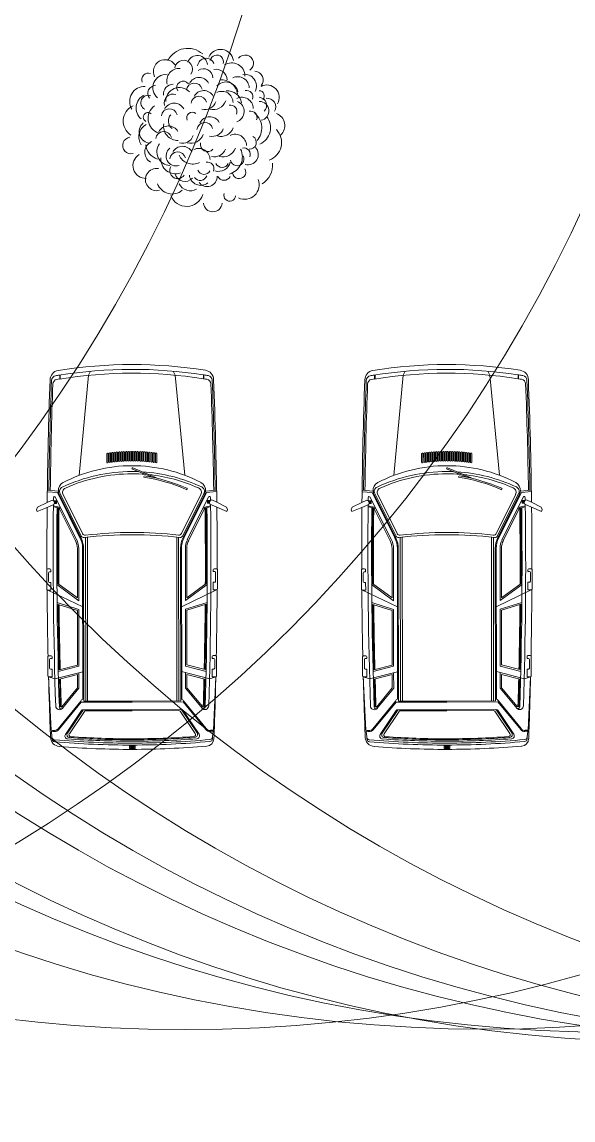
# Model space of a CAD drawing. Header units: millimetres. Extents: x 664 to 1534, y 1164 to 2765.
# Drawn here: x 747.48 to 753.21, y 1325.42 to 1336.83 of the extents above; entities that cross this region are included whole.
import ezdxf

# ---------------------------------------------------------------- set-up
doc = ezdxf.new("R2010")
doc.units = ezdxf.units.MM
doc.layers.get('0').update_dxf_attribs({"lineweight": 20})
doc.layers.add('Barra', color=9, linetype='Continuous', lineweight=9)
doc.layers.add('Jardim', color=92, linetype='Continuous', lineweight=20)

msp = doc.modelspace()

# ---------------------------------------------------------------- hatches: boundary and pattern name
at = {"layer": 'Barra'}
h = msp.add_hatch(dxfattribs=at)
h.set_pattern_fill('AR-CONC', color=256, scale=0.025, style=0)
h.set_pattern_definition([(50, (-603.278, 21.2618), (4.554617, -0.398477), [0.47625, -5.23875]), (355, (-603.278, 21.262), (-0.881071, 4.776416), [0.381, -4.191]), (100.451, (-602.8986, 21.2286), (3.673563, 4.377917), [0.40475, -4.45225]), (46.1842, (-603.278, 22.532), (6.776976, -1.051058), [0.714375, -7.858125]), (96.6356, (-602.7134, 22.444), (5.935106, 6.185639), [0.607125, -6.678375]), (351.184, (-603.278, 22.532), (5.935115, 6.185628), [0.5715, -6.2865]), (21, (-602.643, 22.2143), (3.790372, -2.556638), [0.47625, -5.23875]), (326, (-602.643, 22.2143), (1.545051, 4.604699), [0.381, -4.191]), (71.4514, (-602.3273, 22.0013), (5.335412, 2.048071), [0.40475, -4.45225]), (37.5, (-603.2781, 21.2618), (0.0772151, 2.113876), [0, -4.1402, 0, -4.2545, 0, -4.206875]), (7.5, (-603.2781, 21.2618), (1.6704916, 2.5045144), [0, -2.4257, 0, -4.04495, 0, -1.603375]), (327.5, (-604.6942, 21.2618), (3.3897649, -0.1432186), [0, -1.5875, 0, -4.953, 0, -6.57225]), (317.5, (-605.3292, 21.2618), (3.7032295, 0.6356623), [0, -2.06375, 0, -3.2893, 0, -4.66725])])
h.paths.add_polyline_path([(983.311, 1225.034, -0.414214), (978.311, 1220.034), (745.25, 1220.034), (745.25, 1215.034), (978.311, 1215.034, 0.414223), (988.311, 1225.034), (988.308, 1327.37), (983.311, 1327.37)])
at = {"layer": 'Jardim'}
h = msp.add_hatch(dxfattribs=at)
h.set_pattern_fill('GRASS', color=256, scale=0.04, angle=120, style=0)
h.set_pattern_definition([(210, (175.9079, -101.2197), (-0.26295997, -0.98137997), [0.1905, -1.24634]), (165, (175.9079, -101.2197), (-0.26296015, -0.98138064), [0.1905, -0.8255]), (255, (175.9079, -101.2197), (0.98138064, -0.26296015), [0.1905, -0.8255])])
edge = h.paths.add_edge_path()
edge.add_line((720.481, 1355.464), (727.481, 1355.464))
edge.add_line((727.481, 1355.464), (727.481, 1359.264))
edge.add_line((727.481, 1359.264), (763.261, 1359.264))
edge.add_spline(control_points=[(763.261, 1359.264), (762.538, 1359.886), (760.728, 1361.739), (760.9, 1364.509), (761.012, 1366.294)], knot_values=[0, 0, 0, 0, 2.755825, 7.755327, 7.755327, 7.755327, 7.755327], degree=3, periodic=0)
edge.add_line((761.012, 1366.294), (761.012, 1377.294))
edge.add_line((761.012, 1377.294), (731.481, 1377.294))
edge.add_line((731.481, 1377.294), (731.481, 1381.044))
edge.add_line((731.481, 1381.044), (724.981, 1381.044))
edge.add_line((724.981, 1381.044), (710.981, 1381.044))
edge.add_arc((710.981, 1380.044), 1, 90, 180)
edge.add_line((709.981, 1380.044), (709.981, 1342.464))
edge.add_arc((708.981, 1342.464), 1, 270, 360, ccw=False)
edge.add_line((708.981, 1341.464), (704.981, 1341.464))
edge.add_arc((704.981, 1340.464), 1, 90, 180)
edge.add_line((703.981, 1340.464), (703.981, 1331.71))
edge.add_arc((704.981, 1331.71), 1, 180, 270)
edge.add_line((704.981, 1330.71), (709.981, 1330.71))
edge.add_line((709.981, 1330.71), (716.481, 1342.464))
edge.add_line((716.481, 1342.464), (720.481, 1342.464))
edge.add_line((720.481, 1342.464), (720.481, 1355.464))

# ---------------------------------------------------------------- linework, layer by layer
for p, q in [((748.174, 1333.164), (748.194, 1333.206)), ((749.074, 1333.165), (749.054, 1333.207)), ((751.446, 1333.164), (751.466, 1333.206)), ((752.346, 1333.165), (752.326, 1333.207)), ((747.875, 1333.125), (747.875, 1333.164)), ((747.88, 1333.126), (747.88, 1333.165)), ((748.174, 1333.164), (748.075, 1332.122)), ((749.074, 1333.165), (749.175, 1332.124)), ((749.367, 1333.128), (749.367, 1333.167)), ((749.372, 1333.127), (749.372, 1333.165)), ((751.147, 1333.125), (751.147, 1333.164)), ((751.152, 1333.126), (751.152, 1333.165)), ((751.446, 1333.164), (751.347, 1332.122)), ((752.346, 1333.165), (752.447, 1332.124)), ((752.639, 1333.128), (752.639, 1333.167)), ((752.644, 1333.127), (752.644, 1333.165)), ((748.364, 1332.351), (748.364, 1332.256)), ((748.378, 1332.353), (748.378, 1332.257)), ((748.388, 1332.355), (748.389, 1332.259)), ((748.402, 1332.356), (748.403, 1332.261)), ((748.413, 1332.358), (748.413, 1332.262)), ((748.427, 1332.359), (748.427, 1332.264)), ((748.437, 1332.361), (748.437, 1332.265)), ((748.451, 1332.362), (748.451, 1332.266)), ((748.461, 1332.363), (748.461, 1332.267)), ((748.475, 1332.364), (748.475, 1332.269)), ((748.485, 1332.365), (748.485, 1332.269)), ((748.499, 1332.366), (748.499, 1332.271)), ((748.509, 1332.366), (748.509, 1332.271)), ((748.523, 1332.368), (748.523, 1332.272)), ((748.533, 1332.368), (748.533, 1332.272)), ((748.547, 1332.369), (748.547, 1332.273)), ((748.557, 1332.369), (748.558, 1332.273)), ((748.571, 1332.37), (748.572, 1332.275)), ((748.582, 1332.369), (748.582, 1332.273)), ((748.596, 1332.37), (748.596, 1332.274)), ((748.605, 1332.369), (748.606, 1332.273)), ((748.619, 1332.37), (748.62, 1332.275)), ((748.63, 1332.37), (748.63, 1332.275)), ((748.644, 1332.369), (748.644, 1332.273)), ((748.653, 1332.37), (748.653, 1332.274)), ((748.667, 1332.369), (748.667, 1332.273)), ((748.678, 1332.37), (748.678, 1332.275)), ((748.692, 1332.369), (748.692, 1332.273)), ((748.702, 1332.369), (748.702, 1332.273)), ((748.716, 1332.368), (748.716, 1332.272)), ((748.726, 1332.368), (748.726, 1332.272)), ((748.74, 1332.367), (748.74, 1332.271)), ((748.75, 1332.367), (748.75, 1332.271)), ((748.764, 1332.365), (748.764, 1332.27)), ((748.774, 1332.365), (748.774, 1332.269)), ((748.788, 1332.363), (748.788, 1332.268)), ((748.798, 1332.362), (748.798, 1332.267)), ((748.812, 1332.361), (748.812, 1332.265)), ((748.823, 1332.36), (748.823, 1332.264)), ((748.837, 1332.359), (748.837, 1332.263)), ((748.847, 1332.357), (748.847, 1332.261)), ((748.861, 1332.356), (748.861, 1332.26)), ((748.871, 1332.353), (748.871, 1332.258)), ((748.885, 1332.352), (748.885, 1332.256)), ((751.636, 1332.351), (751.636, 1332.256)), ((751.65, 1332.353), (751.65, 1332.257)), ((751.66, 1332.355), (751.661, 1332.259)), ((751.674, 1332.356), (751.675, 1332.261)), ((751.685, 1332.358), (751.685, 1332.262)), ((751.699, 1332.359), (751.699, 1332.264)), ((751.709, 1332.361), (751.709, 1332.265)), ((751.723, 1332.362), (751.723, 1332.266)), ((751.733, 1332.363), (751.733, 1332.267)), ((751.747, 1332.364), (751.747, 1332.269)), ((751.757, 1332.365), (751.757, 1332.269)), ((751.771, 1332.366), (751.771, 1332.271)), ((751.781, 1332.366), (751.781, 1332.271)), ((751.795, 1332.368), (751.795, 1332.272)), ((751.805, 1332.368), (751.805, 1332.272)), ((751.819, 1332.369), (751.819, 1332.273)), ((751.83, 1332.369), (751.83, 1332.273)), ((751.844, 1332.37), (751.844, 1332.275)), ((751.854, 1332.369), (751.854, 1332.273)), ((751.868, 1332.37), (751.868, 1332.274)), ((751.877, 1332.369), (751.878, 1332.273)), ((751.891, 1332.37), (751.892, 1332.275)), ((751.902, 1332.37), (751.902, 1332.275)), ((751.916, 1332.369), (751.916, 1332.273)), ((751.925, 1332.37), (751.925, 1332.274)), ((751.939, 1332.369), (751.939, 1332.273)), ((751.95, 1332.37), (751.95, 1332.275)), ((751.964, 1332.369), (751.964, 1332.273)), ((751.974, 1332.369), (751.974, 1332.273)), ((751.988, 1332.368), (751.988, 1332.272)), ((751.998, 1332.368), (751.998, 1332.272)), ((752.012, 1332.367), (752.012, 1332.271)), ((752.022, 1332.367), (752.022, 1332.271)), ((752.036, 1332.365), (752.036, 1332.27)), ((752.046, 1332.365), (752.046, 1332.269)), ((752.06, 1332.363), (752.06, 1332.268)), ((752.07, 1332.362), (752.071, 1332.267)), ((752.084, 1332.361), (752.085, 1332.265)), ((752.095, 1332.36), (752.095, 1332.264)), ((752.109, 1332.359), (752.109, 1332.263)), ((752.119, 1332.357), (752.119, 1332.261)), ((752.133, 1332.356), (752.133, 1332.26)), ((752.143, 1332.353), (752.143, 1332.258)), ((752.157, 1332.352), (752.157, 1332.256)), ((748.628, 1332.199), (748.624, 1332.19)), ((748.624, 1332.19), (748.855, 1332.099)), ((748.903, 1332.088), (748.634, 1332.201)), ((751.9, 1332.199), (751.896, 1332.19)), ((751.896, 1332.19), (752.127, 1332.099)), ((752.175, 1332.088), (751.906, 1332.201)), ((748.749, 1332.113), (748.748, 1332.104)), ((752.021, 1332.113), (752.02, 1332.104)), ((747.86, 1331.959), (747.745, 1331.969)), ((747.849, 1331.945), (747.745, 1331.954)), ((748.088, 1331.468), (747.849, 1331.945)), ((748.095, 1331.475), (747.869, 1331.927)), ((748.098, 1331.493), (747.877, 1331.934)), ((748.111, 1331.518), (747.908, 1331.923)), ((749.14, 1331.519), (749.342, 1331.925)), ((749.154, 1331.494), (749.373, 1331.936)), ((749.156, 1331.476), (749.381, 1331.929)), ((749.164, 1331.47), (749.401, 1331.947)), ((749.199, 1331.982), (749.196, 1331.974)), ((749.39, 1331.961), (749.505, 1331.971)), ((749.401, 1331.947), (749.505, 1331.956)), ((751.132, 1331.959), (751.017, 1331.969)), ((751.121, 1331.945), (751.017, 1331.954)), ((751.36, 1331.468), (751.121, 1331.945)), ((751.367, 1331.475), (751.141, 1331.927)), ((751.37, 1331.493), (751.149, 1331.934)), ((751.383, 1331.518), (751.18, 1331.923)), ((752.412, 1331.519), (752.614, 1331.925)), ((752.426, 1331.494), (752.645, 1331.936)), ((752.428, 1331.476), (752.653, 1331.929)), ((752.436, 1331.47), (752.673, 1331.947)), ((752.471, 1331.982), (752.468, 1331.974)), ((752.662, 1331.961), (752.777, 1331.971)), ((752.673, 1331.947), (752.777, 1331.956)), ((747.642, 1331.792), (747.744, 1331.842)), ((747.743, 1331.791), (747.814, 1331.822)), ((747.744, 1331.842), (747.795, 1331.867)), ((747.795, 1331.867), (747.809, 1331.86)), ((747.808, 1331.806), (747.882, 1331.789)), ((747.819, 1331.838), (747.809, 1331.86)), ((747.815, 1331.86), (747.809, 1331.86)), ((747.819, 1331.838), (747.814, 1331.822)), ((747.817, 1331.831), (747.818, 1331.831)), ((747.82, 1331.833), (747.82, 1331.857)), ((747.825, 1331.834), (747.825, 1331.857)), ((748.052, 1331.45), (747.828, 1331.897)), ((747.83, 1331.834), (747.83, 1331.857)), ((747.835, 1331.834), (747.835, 1331.857)), ((747.84, 1331.834), (747.84, 1331.857)), ((749.199, 1331.452), (749.422, 1331.899)), ((749.442, 1331.808), (749.368, 1331.791)), ((749.41, 1331.836), (749.41, 1331.859)), ((749.415, 1331.836), (749.415, 1331.859)), ((749.42, 1331.836), (749.42, 1331.859)), ((749.425, 1331.836), (749.425, 1331.859)), ((749.43, 1331.835), (749.43, 1331.859)), ((749.432, 1331.84), (749.441, 1331.862)), ((749.432, 1331.84), (749.436, 1331.824)), ((749.434, 1331.833), (749.432, 1331.833)), ((749.435, 1331.862), (749.441, 1331.862)), ((749.507, 1331.793), (749.436, 1331.824)), ((749.456, 1331.869), (749.441, 1331.862)), ((749.507, 1331.844), (749.456, 1331.869)), ((749.608, 1331.794), (749.507, 1331.844)), ((750.914, 1331.792), (751.016, 1331.842)), ((751.015, 1331.791), (751.086, 1331.822)), ((751.016, 1331.842), (751.067, 1331.867)), ((751.067, 1331.867), (751.081, 1331.86)), ((751.08, 1331.806), (751.154, 1331.789)), ((751.091, 1331.838), (751.081, 1331.86)), ((751.087, 1331.86), (751.081, 1331.86)), ((751.091, 1331.838), (751.086, 1331.822)), ((751.089, 1331.831), (751.09, 1331.831)), ((751.092, 1331.833), (751.092, 1331.857)), ((751.097, 1331.834), (751.097, 1331.857)), ((751.324, 1331.45), (751.1, 1331.897)), ((751.102, 1331.834), (751.102, 1331.857)), ((751.107, 1331.834), (751.107, 1331.857)), ((751.112, 1331.834), (751.112, 1331.857)), ((752.471, 1331.452), (752.694, 1331.899)), ((752.714, 1331.808), (752.64, 1331.791)), ((752.682, 1331.836), (752.682, 1331.859)), ((752.687, 1331.836), (752.687, 1331.859)), ((752.692, 1331.836), (752.692, 1331.859)), ((752.697, 1331.836), (752.697, 1331.859)), ((752.702, 1331.835), (752.702, 1331.859)), ((752.704, 1331.84), (752.713, 1331.862)), ((752.704, 1331.84), (752.708, 1331.824)), ((752.706, 1331.833), (752.704, 1331.833)), ((752.707, 1331.862), (752.713, 1331.862)), ((752.779, 1331.793), (752.708, 1331.824)), ((752.728, 1331.869), (752.713, 1331.862)), ((752.779, 1331.844), (752.728, 1331.869)), ((752.88, 1331.794), (752.779, 1331.844)), ((747.632, 1331.765), (747.642, 1331.792)), ((747.64, 1331.747), (747.632, 1331.765)), ((747.64, 1331.747), (747.743, 1331.791)), ((747.808, 1331.796), (747.888, 1331.778)), ((748.038, 1331.444), (747.869, 1331.782)), ((749.213, 1331.445), (749.382, 1331.784)), ((749.442, 1331.798), (749.363, 1331.78)), ((749.611, 1331.749), (749.507, 1331.793)), ((749.619, 1331.768), (749.608, 1331.794)), ((749.611, 1331.749), (749.619, 1331.768)), ((750.904, 1331.765), (750.914, 1331.792)), ((750.912, 1331.747), (750.904, 1331.765)), ((750.912, 1331.747), (751.015, 1331.791)), ((751.08, 1331.796), (751.16, 1331.778)), ((751.31, 1331.444), (751.141, 1331.782)), ((752.485, 1331.445), (752.654, 1331.784)), ((752.714, 1331.798), (752.635, 1331.78)), ((752.883, 1331.749), (752.779, 1331.793)), ((752.891, 1331.768), (752.88, 1331.794)), ((752.883, 1331.749), (752.891, 1331.768)), ((748.142, 1331.478), (748.144, 1329.778)), ((748.162, 1331.478), (748.164, 1329.778)), ((749.09, 1331.479), (749.092, 1329.779)), ((749.11, 1331.479), (749.112, 1329.779)), ((751.414, 1331.478), (751.416, 1329.778)), ((751.434, 1331.478), (751.436, 1329.778)), ((752.362, 1331.479), (752.364, 1329.779)), ((752.382, 1331.479), (752.384, 1329.779)), ((748.057, 1331.363), (748.057, 1330.851)), ((748.072, 1331.363), (748.072, 1330.821)), ((748.112, 1331.364), (748.114, 1329.798)), ((748.122, 1331.364), (748.124, 1329.778)), ((749.13, 1331.365), (749.132, 1329.779)), ((749.14, 1331.365), (749.142, 1329.799)), ((749.18, 1331.365), (749.18, 1330.823)), ((749.195, 1331.365), (749.195, 1330.852)), ((751.329, 1331.363), (751.329, 1330.851)), ((751.344, 1331.363), (751.344, 1330.821)), ((751.384, 1331.364), (751.386, 1329.798)), ((751.394, 1331.364), (751.396, 1329.778)), ((752.402, 1331.365), (752.404, 1329.779)), ((752.412, 1331.365), (752.414, 1329.799)), ((752.452, 1331.365), (752.452, 1330.823)), ((752.467, 1331.365), (752.467, 1330.852)), ((747.739, 1330.941), (747.739, 1331.141)), ((747.749, 1331.151), (747.772, 1331.151)), ((747.767, 1331.121), (747.782, 1331.121)), ((747.782, 1331.121), (747.782, 1331.141)), ((749.47, 1331.123), (749.47, 1331.143)), ((749.485, 1331.123), (749.47, 1331.123)), ((749.503, 1331.153), (749.48, 1331.153)), ((749.513, 1330.943), (749.513, 1331.143)), ((751.011, 1330.941), (751.011, 1331.141)), ((751.021, 1331.151), (751.044, 1331.151)), ((751.039, 1331.121), (751.054, 1331.121)), ((751.054, 1331.121), (751.054, 1331.141)), ((752.742, 1331.123), (752.742, 1331.143)), ((752.757, 1331.123), (752.742, 1331.123)), ((752.775, 1331.153), (752.752, 1331.153)), ((752.785, 1330.943), (752.785, 1331.143)), ((747.757, 1331.021), (747.757, 1331.111)), ((747.767, 1331.011), (747.782, 1331.011)), ((747.783, 1330.931), (747.782, 1331.011)), ((749.47, 1330.933), (749.47, 1331.013)), ((749.485, 1331.013), (749.47, 1331.013)), ((749.495, 1331.023), (749.495, 1331.113)), ((751.029, 1331.021), (751.029, 1331.111)), ((751.039, 1331.011), (751.054, 1331.011)), ((751.055, 1330.931), (751.054, 1331.011)), ((752.742, 1330.933), (752.742, 1331.013)), ((752.757, 1331.013), (752.742, 1331.013)), ((752.767, 1331.023), (752.767, 1331.113)), ((747.749, 1330.931), (747.783, 1330.931)), ((747.749, 1330.931), (748.113, 1330.756)), ((748.072, 1330.821), (747.844, 1330.988)), ((748.057, 1330.851), (747.854, 1330.999)), ((749.503, 1330.933), (749.14, 1330.757)), ((749.18, 1330.823), (749.408, 1330.989)), ((749.195, 1330.852), (749.398, 1331.001)), ((749.503, 1330.933), (749.47, 1330.933)), ((751.021, 1330.931), (751.055, 1330.931)), ((751.021, 1330.931), (751.385, 1330.756)), ((751.344, 1330.821), (751.116, 1330.988)), ((751.329, 1330.851), (751.126, 1330.999)), ((752.775, 1330.933), (752.412, 1330.757)), ((752.452, 1330.823), (752.68, 1330.989)), ((752.467, 1330.852), (752.67, 1331.001)), ((752.775, 1330.933), (752.742, 1330.933)), ((748.073, 1330.731), (747.846, 1330.801)), ((748.058, 1330.72), (747.856, 1330.782)), ((749.18, 1330.732), (749.407, 1330.803)), ((749.195, 1330.721), (749.397, 1330.784)), ((751.345, 1330.731), (751.118, 1330.801)), ((751.33, 1330.72), (751.128, 1330.782)), ((752.452, 1330.732), (752.679, 1330.803)), ((752.467, 1330.721), (752.669, 1330.784)), ((748.058, 1330.72), (748.058, 1330.152)), ((748.073, 1330.731), (748.073, 1330.14)), ((749.18, 1330.732), (749.181, 1330.142)), ((749.195, 1330.721), (749.196, 1330.153)), ((751.33, 1330.72), (751.33, 1330.152)), ((751.345, 1330.731), (751.345, 1330.14)), ((752.452, 1330.732), (752.453, 1330.142)), ((752.467, 1330.721), (752.468, 1330.153)), ((747.751, 1330.039), (747.751, 1330.239)), ((747.761, 1330.249), (747.784, 1330.249)), ((747.769, 1330.119), (747.769, 1330.209)), ((747.779, 1330.219), (747.794, 1330.219)), ((747.794, 1330.219), (747.794, 1330.239)), ((749.46, 1330.22), (749.46, 1330.24)), ((749.475, 1330.221), (749.46, 1330.22)), ((749.493, 1330.251), (749.47, 1330.25)), ((749.485, 1330.121), (749.485, 1330.211)), ((749.504, 1330.041), (749.503, 1330.241)), ((751.023, 1330.039), (751.023, 1330.239)), ((751.033, 1330.249), (751.056, 1330.249)), ((751.041, 1330.119), (751.041, 1330.209)), ((751.051, 1330.219), (751.066, 1330.219)), ((751.066, 1330.219), (751.066, 1330.239)), ((752.732, 1330.22), (752.732, 1330.24)), ((752.747, 1330.221), (752.732, 1330.22)), ((752.765, 1330.251), (752.742, 1330.25)), ((752.757, 1330.121), (752.757, 1330.211)), ((752.776, 1330.041), (752.776, 1330.241)), ((747.779, 1330.109), (747.794, 1330.109)), ((747.794, 1330.029), (747.794, 1330.109)), ((747.859, 1330.085), (748.073, 1330.14)), ((747.868, 1330.103), (748.058, 1330.152)), ((749.396, 1330.087), (749.181, 1330.142)), ((749.386, 1330.105), (749.196, 1330.153)), ((749.475, 1330.111), (749.46, 1330.11)), ((749.46, 1330.03), (749.46, 1330.11)), ((751.051, 1330.109), (751.066, 1330.109)), ((751.066, 1330.029), (751.066, 1330.109)), ((751.131, 1330.085), (751.345, 1330.14)), ((751.14, 1330.103), (751.33, 1330.152)), ((752.668, 1330.087), (752.453, 1330.142)), ((752.658, 1330.105), (752.468, 1330.153)), ((752.747, 1330.111), (752.732, 1330.11)), ((752.732, 1330.03), (752.732, 1330.11)), ((747.822, 1330.008), (747.758, 1330.029)), ((747.784, 1329.475), (747.758, 1330.029)), ((747.761, 1330.029), (747.794, 1330.029)), ((747.822, 1330.008), (748.113, 1330.083)), ((747.871, 1330.005), (748.058, 1330.053)), ((748.058, 1330.053), (748.058, 1329.916)), ((748.073, 1330.072), (748.073, 1329.911)), ((749.433, 1330.01), (749.141, 1330.084)), ((749.181, 1330.074), (749.181, 1329.912)), ((749.384, 1330.007), (749.196, 1330.054)), ((749.196, 1330.054), (749.196, 1329.917)), ((749.433, 1330.01), (749.497, 1330.031)), ((749.494, 1330.031), (749.46, 1330.03)), ((749.472, 1329.476), (749.497, 1330.031)), ((751.094, 1330.008), (751.03, 1330.029)), ((751.056, 1329.475), (751.03, 1330.029)), ((751.033, 1330.029), (751.066, 1330.029)), ((751.094, 1330.008), (751.385, 1330.083)), ((751.143, 1330.005), (751.33, 1330.053)), ((751.33, 1330.053), (751.331, 1329.916)), ((751.345, 1330.072), (751.346, 1329.911)), ((752.705, 1330.01), (752.413, 1330.084)), ((752.453, 1330.074), (752.453, 1329.912)), ((752.656, 1330.007), (752.468, 1330.054)), ((752.468, 1330.054), (752.468, 1329.917)), ((752.705, 1330.01), (752.769, 1330.031)), ((752.766, 1330.031), (752.732, 1330.03)), ((752.744, 1329.476), (752.769, 1330.031)), ((748.058, 1329.916), (747.897, 1329.719)), ((748.073, 1329.911), (747.903, 1329.703)), ((749.181, 1329.912), (749.353, 1329.704)), ((749.196, 1329.917), (749.358, 1329.721)), ((751.331, 1329.916), (751.169, 1329.719)), ((751.346, 1329.911), (751.175, 1329.703)), ((752.453, 1329.912), (752.625, 1329.704)), ((752.468, 1329.917), (752.63, 1329.721)), ((748.094, 1329.778), (747.857, 1329.49)), ((748.098, 1329.768), (747.862, 1329.479)), ((748.098, 1329.768), (748.628, 1329.768)), ((748.124, 1329.778), (748.628, 1329.778)), ((749.132, 1329.779), (748.628, 1329.778)), ((749.157, 1329.769), (748.628, 1329.768)), ((749.157, 1329.769), (749.394, 1329.481)), ((749.162, 1329.779), (749.398, 1329.492)), ((751.366, 1329.778), (751.129, 1329.49)), ((751.37, 1329.768), (751.134, 1329.479)), ((751.37, 1329.768), (751.9, 1329.768)), ((751.396, 1329.778), (751.9, 1329.778)), ((752.404, 1329.779), (751.9, 1329.778)), ((752.429, 1329.769), (751.9, 1329.768)), ((752.429, 1329.769), (752.666, 1329.481)), ((752.434, 1329.779), (752.67, 1329.492)), ((748.101, 1329.681), (747.933, 1329.432)), ((748.113, 1329.681), (747.954, 1329.445)), ((748.13, 1329.671), (747.974, 1329.439)), ((748.113, 1329.688), (748.628, 1329.688)), ((748.143, 1329.678), (748.628, 1329.678)), ((749.142, 1329.689), (748.628, 1329.688)), ((749.113, 1329.679), (748.628, 1329.678)), ((749.125, 1329.672), (749.282, 1329.44)), ((749.143, 1329.682), (749.302, 1329.447)), ((749.155, 1329.682), (749.323, 1329.433)), ((751.373, 1329.681), (751.205, 1329.432)), ((751.385, 1329.681), (751.226, 1329.445)), ((751.402, 1329.671), (751.246, 1329.439)), ((751.385, 1329.688), (751.9, 1329.688)), ((751.415, 1329.678), (751.9, 1329.678)), ((752.414, 1329.689), (751.9, 1329.688)), ((752.385, 1329.679), (751.9, 1329.678)), ((752.397, 1329.672), (752.554, 1329.44)), ((752.415, 1329.682), (752.574, 1329.447)), ((752.427, 1329.682), (752.595, 1329.433)), ((747.793, 1329.405), (747.788, 1329.464)), ((747.793, 1329.405), (747.794, 1329.384)), ((749.463, 1329.406), (749.462, 1329.386)), ((749.463, 1329.406), (749.468, 1329.466)), ((751.065, 1329.405), (751.06, 1329.464)), ((751.065, 1329.405), (751.066, 1329.384)), ((752.735, 1329.406), (752.734, 1329.386)), ((752.735, 1329.406), (752.74, 1329.466)), ((748.658, 1329.313), (748.598, 1329.313)), ((748.598, 1329.313), (748.598, 1329.291)), ((748.648, 1329.303), (748.608, 1329.303)), ((748.608, 1329.303), (748.608, 1329.296)), ((748.608, 1329.296), (748.648, 1329.296)), ((748.648, 1329.303), (748.648, 1329.296)), ((748.658, 1329.313), (748.658, 1329.291)), ((751.93, 1329.313), (751.87, 1329.313)), ((751.87, 1329.313), (751.87, 1329.291)), ((751.92, 1329.303), (751.88, 1329.303)), ((751.88, 1329.303), (751.88, 1329.296)), ((751.88, 1329.296), (751.92, 1329.296)), ((751.92, 1329.303), (751.92, 1329.296)), ((751.93, 1329.313), (751.93, 1329.291)), ((748.603, 1329.286), (748.653, 1329.286)), ((751.875, 1329.286), (751.925, 1329.286))]:
    msp.add_line(p, q)
for centre, radius, start, end in [((747.874, 1333.115), 0.1, 99.1427, 180.066), ((747.874, 1333.115), 0.1, 99.1427, 180.066), ((748.629, 1328.421), 4.854, 80.9893, 99.1427), ((748.629, 1328.421), 4.804, 81.1815, 99.1427), ((748.629, 1328.421), 4.764, 81.0857, 99.1427), ((749.374, 1333.117), 0.1, 0.066, 80.9893), ((751.146, 1333.115), 0.1, 99.1427, 180.066), ((751.146, 1333.115), 0.1, 99.1427, 180.066), ((751.901, 1328.421), 4.854, 80.9893, 99.1427), ((751.901, 1328.421), 4.804, 81.1815, 99.1427), ((751.901, 1328.421), 4.764, 81.0857, 99.1427), ((752.646, 1333.117), 0.1, 0.066, 80.9893), ((796.889, 1331.317), 49.148, 177.9036, 179.3881), ((796.889, 1331.317), 49.133, 177.9074, 179.2407), ((796.889, 1331.317), 49.118, 177.9515, 179.2421), ((747.839, 1333.109), 0.05, 99.5722, 177.9074), ((747.852, 1333.071), 0.05, 99.4863, 177.9515), ((748.629, 1328.421), 4.804, 99.0592, 99.5722), ((748.629, 1328.421), 4.764, 99.1072, 99.4863), ((747.873, 1333.164), 0.002, 0.066, 99.0592), ((747.882, 1333.165), 0.002, 98.9505, 180.066), ((749.365, 1333.167), 0.002, 0.066, 81.1815), ((749.374, 1333.165), 0.002, 81.0728, 180.066), ((748.629, 1328.421), 4.764, 80.6458, 81.0248), ((748.629, 1328.421), 4.804, 80.5598, 81.0728), ((749.395, 1333.073), 0.05, 2.1805, 80.6458), ((749.409, 1333.111), 0.05, 2.2246, 80.5598), ((700.363, 1331.206), 49.118, 0.89, 2.1805), ((700.363, 1331.206), 49.133, 0.8913, 2.2246), ((700.363, 1331.206), 49.148, 0.7439, 2.2284), ((800.161, 1331.317), 49.148, 177.9036, 179.3881), ((800.161, 1331.317), 49.133, 177.9074, 179.2407), ((800.161, 1331.317), 49.118, 177.9515, 179.2421), ((751.111, 1333.109), 0.05, 99.5722, 177.9074), ((751.124, 1333.071), 0.05, 99.4863, 177.9515), ((751.901, 1328.421), 4.804, 99.0592, 99.5722), ((751.901, 1328.421), 4.764, 99.1072, 99.4863), ((751.145, 1333.164), 0.002, 0.066, 99.0592), ((751.154, 1333.165), 0.002, 98.9505, 180.066), ((752.637, 1333.167), 0.002, 0.066, 81.1815), ((752.646, 1333.165), 0.002, 81.0728, 180.066), ((751.901, 1328.421), 4.764, 80.6458, 81.0248), ((751.901, 1328.421), 4.804, 80.5598, 81.0728), ((752.667, 1333.073), 0.05, 2.1805, 80.6458), ((752.681, 1333.111), 0.05, 2.2246, 80.5598), ((703.635, 1331.206), 49.118, 0.89, 2.1805), ((703.635, 1331.206), 49.133, 0.8913, 2.2246), ((703.635, 1331.206), 49.148, 0.7439, 2.2284), ((748.541, 1332.36), 0.0108, 54.7875, 136.1995), ((748.565, 1332.361), 0.0108, 54.7875, 136.1995), ((748.59, 1332.361), 0.0108, 54.7875, 136.1995), ((748.613, 1332.362), 0.0108, 54.7875, 136.1995), ((748.636, 1332.362), 0.0108, 43.9325, 125.3445), ((748.659, 1332.361), 0.0108, 43.9325, 125.3445), ((748.684, 1332.362), 0.0108, 43.9325, 125.3445), ((748.708, 1332.36), 0.0108, 43.9325, 125.3445), ((751.813, 1332.36), 0.0108, 54.7875, 136.1995), ((751.837, 1332.361), 0.0108, 54.7875, 136.1995), ((751.862, 1332.361), 0.0108, 54.7875, 136.1995), ((751.885, 1332.362), 0.0108, 54.7875, 136.1995), ((751.908, 1332.362), 0.0108, 43.9325, 125.3445), ((751.931, 1332.361), 0.0108, 43.9325, 125.3445), ((751.956, 1332.362), 0.0108, 43.9325, 125.3445), ((751.98, 1332.36), 0.0108, 43.9325, 125.3445), ((748.372, 1332.344), 0.0108, 54.7875, 136.1995), ((748.371, 1332.264), 0.0107, 234.5014, 316.9316), ((748.396, 1332.348), 0.0108, 54.7875, 136.1995), ((748.395, 1332.268), 0.0107, 234.5014, 316.9316), ((748.42, 1332.351), 0.0108, 54.7875, 136.1995), ((748.419, 1332.271), 0.0107, 234.5014, 316.9316), ((748.445, 1332.353), 0.0108, 54.7875, 136.1995), ((748.443, 1332.273), 0.0107, 234.5014, 316.9316), ((748.469, 1332.356), 0.0108, 54.7875, 136.1995), ((748.467, 1332.276), 0.0107, 234.5014, 316.9316), ((748.493, 1332.358), 0.0108, 54.7875, 136.1995), ((748.492, 1332.278), 0.0107, 234.5014, 316.9316), ((748.517, 1332.359), 0.0108, 54.7875, 136.1995), ((748.516, 1332.279), 0.0107, 234.5014, 316.9316), ((748.54, 1332.281), 0.0107, 234.5014, 316.9316), ((748.564, 1332.282), 0.0107, 234.5014, 316.9316), ((748.588, 1332.282), 0.0107, 234.5014, 316.9316), ((748.612, 1332.282), 0.0107, 234.5014, 316.9316), ((748.638, 1332.282), 0.0107, 223.2004, 305.6306), ((748.661, 1332.282), 0.0107, 223.2004, 305.6306), ((748.686, 1332.282), 0.0107, 223.2004, 305.6306), ((748.71, 1332.281), 0.0107, 223.2004, 305.6306), ((748.732, 1332.359), 0.0108, 43.9325, 125.3445), ((748.734, 1332.28), 0.0107, 223.2004, 305.6306), ((748.756, 1332.358), 0.0108, 43.9325, 125.3445), ((748.758, 1332.278), 0.0107, 223.2004, 305.6306), ((748.78, 1332.356), 0.0108, 43.9325, 125.3445), ((748.782, 1332.276), 0.0107, 223.2004, 305.6306), ((748.805, 1332.354), 0.0108, 43.9325, 125.3445), ((748.806, 1332.274), 0.0107, 223.2004, 305.6306), ((748.829, 1332.351), 0.0108, 43.9325, 125.3445), ((748.83, 1332.271), 0.0107, 223.2004, 305.6306), ((748.853, 1332.348), 0.0108, 43.9325, 125.3445), ((748.855, 1332.268), 0.0107, 223.2004, 305.6306), ((748.877, 1332.345), 0.0108, 43.9325, 125.3445), ((748.879, 1332.265), 0.0107, 223.2004, 305.6306), ((751.644, 1332.344), 0.0108, 54.7875, 136.1995), ((751.643, 1332.264), 0.0107, 234.5014, 316.9316), ((751.668, 1332.348), 0.0108, 54.7875, 136.1995), ((751.667, 1332.268), 0.0107, 234.5014, 316.9316), ((751.692, 1332.351), 0.0108, 54.7875, 136.1995), ((751.691, 1332.271), 0.0107, 234.5014, 316.9316), ((751.717, 1332.353), 0.0108, 54.7875, 136.1995), ((751.715, 1332.273), 0.0107, 234.5014, 316.9316), ((751.741, 1332.356), 0.0108, 54.7875, 136.1995), ((751.739, 1332.276), 0.0107, 234.5014, 316.9316), ((751.765, 1332.358), 0.0108, 54.7875, 136.1995), ((751.764, 1332.278), 0.0107, 234.5014, 316.9316), ((751.789, 1332.359), 0.0108, 54.7875, 136.1995), ((751.788, 1332.279), 0.0107, 234.5014, 316.9316), ((751.812, 1332.281), 0.0107, 234.5014, 316.9316), ((751.836, 1332.282), 0.0107, 234.5014, 316.9316), ((751.86, 1332.282), 0.0107, 234.5014, 316.9316), ((751.884, 1332.282), 0.0107, 234.5014, 316.9316), ((751.91, 1332.282), 0.0107, 223.2004, 305.6306), ((751.933, 1332.282), 0.0107, 223.2004, 305.6306), ((751.958, 1332.282), 0.0107, 223.2004, 305.6306), ((751.982, 1332.281), 0.0107, 223.2004, 305.6306), ((752.004, 1332.359), 0.0108, 43.9325, 125.3445), ((752.006, 1332.28), 0.0107, 223.2004, 305.6306), ((752.028, 1332.358), 0.0108, 43.9325, 125.3445), ((752.03, 1332.278), 0.0107, 223.2004, 305.6306), ((752.052, 1332.356), 0.0108, 43.9325, 125.3445), ((752.054, 1332.276), 0.0107, 223.2004, 305.6306), ((752.077, 1332.354), 0.0108, 43.9325, 125.3445), ((752.078, 1332.274), 0.0107, 223.2004, 305.6306), ((752.101, 1332.351), 0.0108, 43.9325, 125.3445), ((752.103, 1332.271), 0.0107, 223.2004, 305.6306), ((752.125, 1332.348), 0.0108, 43.9325, 125.3445), ((752.127, 1332.268), 0.0107, 223.2004, 305.6306), ((752.149, 1332.345), 0.0108, 43.9325, 125.3445), ((752.151, 1332.265), 0.0107, 223.2004, 305.6306), ((748.627, 1330.451), 1.712, 90.066, 115.1043), ((748.627, 1330.667), 1.557, 90.066, 117.4964), ((748.627, 1330.667), 1.557, 62.6356, 90.066), ((748.627, 1330.451), 1.712, 87.6818, 90.066), ((748.632, 1332.197), 0.005, 67.1443, 157.1443), ((748.627, 1330.451), 1.712, 65.0277, 86.4735), ((751.899, 1330.451), 1.712, 90.066, 115.1043), ((751.899, 1330.667), 1.557, 90.066, 117.4964), ((751.899, 1330.667), 1.557, 62.6356, 90.066), ((751.899, 1330.451), 1.712, 87.6818, 90.066), ((751.904, 1332.197), 0.005, 67.1443, 157.1443), ((751.899, 1330.451), 1.712, 65.0277, 86.4735), ((747.949, 1331.968), 0.09, 117.4964, 185.4724), ((748.627, 1330.451), 1.689, 90.066, 114.279), ((748.627, 1330.451), 1.689, 85.3121, 90.066), ((748.481, 1330.352), 1.773, 66.229, 81.3464), ((748.479, 1330.346), 1.793, 66.4149, 81.1604), ((748.627, 1330.451), 1.689, 65.853, 84.1101), ((748.825, 1332.103), 0.005, 81.1604, 171.3207), ((749.301, 1331.969), 0.09, 354.6596, 62.6356), ((751.221, 1331.968), 0.09, 117.4964, 185.4724), ((751.899, 1330.451), 1.689, 90.066, 114.279), ((751.899, 1330.451), 1.689, 85.3121, 90.066), ((751.753, 1330.352), 1.773, 66.229, 81.3464), ((751.752, 1330.346), 1.793, 66.4149, 81.1604), ((751.899, 1330.451), 1.689, 65.853, 84.1101), ((752.097, 1332.103), 0.005, 81.1604, 171.3207), ((752.573, 1331.969), 0.09, 354.6596, 62.6356), ((747.949, 1331.968), 0.09, 185.4724, 206.6006), ((747.922, 1331.956), 0.05, 115.1043, 206.6006), ((747.953, 1331.945), 0.05, 114.279, 206.6006), ((749.195, 1331.985), 0.005, 336.2547, 66.4149), ((749.297, 1331.947), 0.05, 333.5314, 65.853), ((749.329, 1331.958), 0.05, 333.5314, 65.0277), ((749.301, 1331.969), 0.09, 333.5314, 354.6596), ((751.221, 1331.968), 0.09, 185.4724, 206.6006), ((751.194, 1331.956), 0.05, 115.1043, 206.6006), ((751.225, 1331.945), 0.05, 114.279, 206.6006), ((752.467, 1331.985), 0.005, 336.2547, 66.4149), ((752.569, 1331.947), 0.05, 333.5314, 65.853), ((752.601, 1331.958), 0.05, 333.5314, 65.0277), ((752.573, 1331.969), 0.09, 333.5314, 354.6596), ((796.889, 1331.327), 49.083, 179.4255, 181.8683), ((747.819, 1331.893), 0.01, 26.6006, 179.3393), ((796.889, 1331.327), 49.083, 179.3393, 179.3779), ((747.815, 1331.855), 0.005, 0.066, 90.9802), ((747.818, 1331.833), 0.002, 270.066, 0.066), ((747.823, 1331.857), 0.0025, 0.066, 180.066), ((747.823, 1331.834), 0.0025, 180.066, 0.066), ((747.828, 1331.857), 0.0025, 0.066, 180.066), ((747.828, 1331.834), 0.0025, 180.066, 0.066), ((747.833, 1331.857), 0.0025, 0.066, 180.066), ((747.833, 1331.834), 0.0025, 180.066, 0.066), ((747.838, 1331.857), 0.0025, 0.066, 180.066), ((747.838, 1331.834), 0.0025, 180.066, 0.066), ((749.413, 1331.859), 0.0025, 0.066, 180.066), ((749.413, 1331.836), 0.0025, 180.066, 0.066), ((749.418, 1331.859), 0.0025, 0.066, 180.066), ((749.418, 1331.836), 0.0025, 180.066, 0.066), ((749.423, 1331.859), 0.0025, 0.066, 180.066), ((749.423, 1331.836), 0.0025, 180.066, 0.066), ((749.431, 1331.895), 0.01, 0.7927, 153.5314), ((700.363, 1331.216), 49.083, 358.2638, 0.7066), ((749.428, 1331.859), 0.0025, 0.066, 180.066), ((749.428, 1331.836), 0.0025, 180.066, 0.066), ((749.435, 1331.857), 0.005, 89.1518, 180.066), ((749.432, 1331.835), 0.002, 180.066, 270.066), ((700.363, 1331.216), 49.083, 0.7541, 0.7927), ((800.161, 1331.327), 49.083, 179.4255, 181.8683), ((751.091, 1331.893), 0.01, 26.6006, 179.3393), ((800.161, 1331.327), 49.083, 179.3393, 179.3779), ((751.087, 1331.855), 0.005, 0.066, 90.9802), ((751.09, 1331.833), 0.002, 270.066, 0.066), ((751.095, 1331.857), 0.0025, 0.066, 180.066), ((751.095, 1331.834), 0.0025, 180.066, 0.066), ((751.1, 1331.857), 0.0025, 0.066, 180.066), ((751.1, 1331.834), 0.0025, 180.066, 0.066), ((751.105, 1331.857), 0.0025, 0.066, 180.066), ((751.105, 1331.834), 0.0025, 180.066, 0.066), ((751.11, 1331.857), 0.0025, 0.066, 180.066), ((751.11, 1331.834), 0.0025, 180.066, 0.066), ((752.685, 1331.859), 0.0025, 0.066, 180.066), ((752.685, 1331.836), 0.0025, 180.066, 0.066), ((752.69, 1331.859), 0.0025, 0.066, 180.066), ((752.69, 1331.836), 0.0025, 180.066, 0.066), ((752.695, 1331.859), 0.0025, 0.066, 180.066), ((752.695, 1331.836), 0.0025, 180.066, 0.066), ((752.703, 1331.895), 0.01, 0.7927, 153.5314), ((703.635, 1331.216), 49.083, 358.2638, 0.7066), ((752.7, 1331.859), 0.0025, 0.066, 180.066), ((752.7, 1331.836), 0.0025, 180.066, 0.066), ((752.707, 1331.857), 0.005, 89.1518, 180.066), ((752.704, 1331.835), 0.002, 180.066, 270.066), ((703.635, 1331.216), 49.083, 0.7541, 0.7927), ((796.889, 1331.317), 49.148, 179.447, 180.1985), ((796.902, 1331.317), 49.058, 179.4505, 181.8686), ((796.902, 1331.317), 49.048, 179.453, 180.3717), ((796.902, 1331.317), 49.038, 179.4556, 180.3803), ((700.35, 1331.206), 49.038, 359.7517, 0.6764), ((700.35, 1331.206), 49.058, 358.2635, 0.6816), ((700.35, 1331.206), 49.048, 359.7603, 0.679), ((700.363, 1331.206), 49.148, 359.9335, 0.685), ((800.161, 1331.317), 49.148, 179.447, 180.1985), ((800.174, 1331.317), 49.058, 179.4505, 181.8686), ((800.174, 1331.317), 49.048, 179.453, 180.3717), ((800.174, 1331.317), 49.038, 179.4556, 180.3803), ((703.622, 1331.206), 49.038, 359.7517, 0.6764), ((703.622, 1331.206), 49.058, 358.2635, 0.6816), ((703.622, 1331.206), 49.048, 359.7603, 0.679), ((703.635, 1331.206), 49.148, 359.9335, 0.685), ((747.872, 1331.363), 0.24, 0.066, 26.6006), ((747.872, 1331.363), 0.25, 0.066, 26.6006), ((748.124, 1331.506), 0.03, 206.6006, 276.7782), ((748.138, 1331.531), 0.03, 206.6006, 276.5633), ((748.631, 1327.249), 4.258, 90.066, 96.7782), ((748.631, 1327.249), 4.281, 90.066, 96.5633), ((748.631, 1327.249), 4.281, 83.5687, 90.066), ((748.631, 1327.249), 4.258, 83.3538, 90.066), ((749.113, 1331.532), 0.03, 263.5687, 333.5314), ((749.127, 1331.508), 0.03, 263.3538, 333.5314), ((749.38, 1331.365), 0.25, 153.5314, 180.066), ((749.38, 1331.365), 0.24, 153.5314, 180.066), ((751.144, 1331.363), 0.24, 0.066, 26.6006), ((751.144, 1331.363), 0.25, 0.066, 26.6006), ((751.396, 1331.506), 0.03, 206.6006, 276.7782), ((751.41, 1331.531), 0.03, 206.6006, 276.5633), ((751.903, 1327.249), 4.258, 90.066, 96.7782), ((751.903, 1327.249), 4.281, 90.066, 96.5633), ((751.903, 1327.249), 4.281, 83.5687, 90.066), ((751.903, 1327.249), 4.258, 83.3538, 90.066), ((752.385, 1331.532), 0.03, 263.5687, 333.5314), ((752.399, 1331.508), 0.03, 263.3538, 333.5314), ((752.652, 1331.365), 0.25, 153.5314, 180.066), ((752.652, 1331.365), 0.24, 153.5314, 180.066), ((747.872, 1331.363), 0.185, 0.066, 26.6006), ((747.872, 1331.363), 0.2, 0.066, 26.6006), ((749.38, 1331.365), 0.2, 153.5314, 180.066), ((749.38, 1331.365), 0.185, 153.5314, 180.066), ((751.144, 1331.363), 0.185, 0.066, 26.6006), ((751.144, 1331.363), 0.2, 0.066, 26.6006), ((752.652, 1331.365), 0.2, 153.5314, 180.066), ((752.652, 1331.365), 0.185, 153.5314, 180.066), ((747.749, 1331.141), 0.01, 142.1104, 180.066), ((747.749, 1331.141), 0.01, 90.066, 142.1104), ((747.767, 1331.111), 0.01, 90.066, 180.066), ((747.772, 1331.141), 0.01, 0.066, 90.066), ((749.48, 1331.143), 0.01, 90.066, 180.066), ((749.485, 1331.113), 0.01, 0.066, 90.066), ((749.503, 1331.143), 0.01, 38.0216, 90.066), ((749.503, 1331.143), 0.01, 0.066, 38.0216), ((751.021, 1331.141), 0.01, 142.1104, 180.066), ((751.021, 1331.141), 0.01, 90.066, 142.1104), ((751.039, 1331.111), 0.01, 90.066, 180.066), ((751.044, 1331.141), 0.01, 0.066, 90.066), ((752.752, 1331.143), 0.01, 90.066, 180.066), ((752.757, 1331.113), 0.01, 0.066, 90.066), ((752.775, 1331.143), 0.01, 38.0216, 90.066), ((752.775, 1331.143), 0.01, 0.066, 38.0216), ((747.767, 1331.021), 0.01, 180.066, 270.066), ((749.485, 1331.023), 0.01, 270.066, 0.066), ((751.039, 1331.021), 0.01, 180.066, 270.066), ((752.757, 1331.023), 0.01, 270.066, 0.066), ((747.749, 1330.941), 0.01, 180.066, 226.2112), ((796.889, 1331.317), 49.148, 180.4472, 181.2505), ((747.749, 1330.941), 0.01, 226.2112, 270.066), ((700.363, 1331.206), 49.148, 358.8816, 359.6848), ((749.503, 1330.943), 0.01, 270.066, 313.9208), ((749.503, 1330.943), 0.01, 313.9208, 0.066), ((751.021, 1330.941), 0.01, 180.066, 226.2112), ((800.161, 1331.317), 49.148, 180.4472, 181.2505), ((751.021, 1330.941), 0.01, 226.2112, 270.066), ((703.635, 1331.206), 49.148, 358.8816, 359.6848), ((752.775, 1330.943), 0.01, 270.066, 313.9208), ((752.775, 1330.943), 0.01, 313.9208, 0.066), ((796.902, 1331.317), 49.048, 180.6247, 181.418), ((796.902, 1331.317), 49.038, 180.6284, 181.4153), ((700.35, 1331.206), 49.038, 358.7168, 359.5036), ((700.35, 1331.206), 49.048, 358.7141, 359.5073), ((800.174, 1331.317), 49.048, 180.6247, 181.418), ((800.174, 1331.317), 49.038, 180.6284, 181.4153), ((703.622, 1331.206), 49.038, 358.7168, 359.5036), ((703.622, 1331.206), 49.048, 358.7141, 359.5073), ((747.761, 1330.239), 0.01, 143.8482, 180.066), ((747.761, 1330.239), 0.01, 90.066, 143.8482), ((747.779, 1330.209), 0.01, 90.066, 180.066), ((747.784, 1330.239), 0.01, 0.066, 90.066), ((749.47, 1330.24), 0.01, 90.066, 180.066), ((749.475, 1330.211), 0.01, 0.066, 90.066), ((749.493, 1330.241), 0.01, 36.2838, 90.066), ((749.493, 1330.241), 0.01, 0.066, 36.2838), ((751.033, 1330.239), 0.01, 143.8482, 180.066), ((751.033, 1330.239), 0.01, 90.066, 143.8482), ((751.051, 1330.209), 0.01, 90.066, 180.066), ((751.056, 1330.239), 0.01, 0.066, 90.066), ((752.742, 1330.24), 0.01, 90.066, 180.066), ((752.747, 1330.211), 0.01, 0.066, 90.066), ((752.766, 1330.241), 0.01, 36.2838, 90.066), ((752.766, 1330.241), 0.01, 0.066, 36.2838), ((747.779, 1330.119), 0.01, 180.066, 270.066), ((749.475, 1330.121), 0.01, 270.066, 0.066), ((751.051, 1330.119), 0.01, 180.066, 270.066), ((752.747, 1330.121), 0.01, 270.066, 0.066), ((747.761, 1330.039), 0.01, 180.066, 251.7545), ((796.889, 1331.317), 49.148, 181.5016, 182.2373), ((747.761, 1330.039), 0.01, 251.7545, 270.066), ((796.902, 1331.317), 49.048, 181.5328, 181.8597), ((796.902, 1331.31), 49.038, 181.5223, 181.8464), ((700.35, 1331.199), 49.038, 358.2857, 358.6097), ((700.35, 1331.206), 49.048, 358.2723, 358.5992), ((700.363, 1331.206), 49.148, 357.8785, 358.6304), ((749.494, 1330.041), 0.01, 270.066, 288.3775), ((749.494, 1330.041), 0.01, 288.3775, 0.066), ((751.033, 1330.039), 0.01, 180.066, 251.7545), ((800.161, 1331.317), 49.148, 181.5016, 182.2373), ((751.033, 1330.039), 0.01, 251.7545, 270.066), ((800.174, 1331.317), 49.048, 181.5328, 181.8597), ((800.174, 1331.31), 49.038, 181.5223, 181.8464), ((703.622, 1331.199), 49.038, 358.2857, 358.6097), ((703.622, 1331.206), 49.048, 358.2723, 358.5992), ((703.635, 1331.206), 49.148, 357.8785, 358.6304), ((752.766, 1330.041), 0.01, 270.066, 288.3775), ((752.766, 1330.041), 0.01, 288.3775, 0.066), ((748.119, 1329.772), 0.0261, 102.195, 167.9371), ((749.136, 1329.773), 0.0261, 12.195, 77.9371), ((751.391, 1329.772), 0.0261, 102.195, 167.9371), ((752.408, 1329.773), 0.0261, 12.195, 77.9371), ((747.872, 1329.728), 0.04, 181.8683, 320.6091), ((747.889, 1329.718), 0.02, 181.8686, 320.6091), ((747.889, 1329.726), 0.01, 181.8597, 320.6091), ((747.899, 1329.731), 0.01, 181.8464, 265.3343), ((748.113, 1329.673), 0.015, 90.066, 146.0157), ((748.125, 1329.673), 0.015, 90.066, 146.0157), ((748.143, 1329.663), 0.015, 90.066, 146.0157), ((749.113, 1329.664), 0.015, 34.1163, 90.066), ((749.13, 1329.674), 0.015, 34.1163, 90.066), ((749.142, 1329.674), 0.015, 34.1163, 90.066), ((749.366, 1329.72), 0.02, 219.5229, 358.2635), ((749.383, 1329.73), 0.04, 219.5229, 358.2638), ((749.356, 1329.732), 0.01, 274.7978, 358.2857), ((749.366, 1329.727), 0.01, 219.5229, 358.2723), ((751.144, 1329.728), 0.04, 181.8683, 320.6091), ((751.162, 1329.718), 0.02, 181.8686, 320.6091), ((751.161, 1329.726), 0.01, 181.8597, 320.6091), ((751.171, 1329.731), 0.01, 181.8464, 265.3343), ((751.385, 1329.673), 0.015, 90.066, 146.0157), ((751.397, 1329.673), 0.015, 90.066, 146.0157), ((751.415, 1329.663), 0.015, 90.066, 146.0157), ((752.385, 1329.664), 0.015, 34.1163, 90.066), ((752.402, 1329.674), 0.015, 34.1163, 90.066), ((752.414, 1329.674), 0.015, 34.1163, 90.066), ((752.638, 1329.72), 0.02, 219.5229, 358.2635), ((752.655, 1329.73), 0.04, 219.5229, 358.2638), ((752.628, 1329.732), 0.01, 274.7978, 358.2857), ((752.638, 1329.727), 0.01, 219.5229, 358.2723), ((748.618, 1338.327), 8.891, 264.6218, 264.8151), ((748.618, 1338.327), 8.901, 264.6496, 264.8494), ((747.823, 1329.406), 0.03, 182.2307, 264.9095), ((747.819, 1329.522), 0.05, 264.8151, 320.6091), ((747.823, 1329.511), 0.05, 264.8494, 320.6091), ((747.958, 1329.415), 0.03, 146.0157, 265.7633), ((747.979, 1329.428), 0.03, 146.0157, 265.8924), ((747.99, 1329.428), 0.02, 146.0157, 265.9665), ((748.618, 1338.327), 8.941, 265.9665, 270.066), ((748.618, 1338.327), 8.941, 270.066, 274.1656), ((749.266, 1329.429), 0.02, 274.1656, 34.1163), ((749.277, 1329.43), 0.03, 274.2397, 34.1163), ((749.298, 1329.416), 0.03, 274.3688, 34.1163), ((749.433, 1329.513), 0.05, 219.5229, 275.2826), ((749.437, 1329.523), 0.05, 219.5229, 275.3169), ((749.433, 1329.408), 0.03, 275.2225, 357.9013), ((748.618, 1338.327), 8.901, 275.2826, 275.4825), ((748.618, 1338.327), 8.891, 275.3169, 275.5102), ((751.89, 1338.327), 8.891, 264.6218, 264.8151), ((751.89, 1338.327), 8.901, 264.6496, 264.8494), ((751.095, 1329.406), 0.03, 182.2307, 264.9095), ((751.091, 1329.522), 0.05, 264.8151, 320.6091), ((751.095, 1329.511), 0.05, 264.8494, 320.6091), ((751.23, 1329.415), 0.03, 146.0157, 265.7633), ((751.251, 1329.428), 0.03, 146.0157, 265.8924), ((751.262, 1329.428), 0.02, 146.0157, 265.9665), ((751.89, 1338.327), 8.941, 265.9665, 270.066), ((751.89, 1338.327), 8.941, 270.066, 274.1656), ((752.538, 1329.429), 0.02, 274.1656, 34.1163), ((752.549, 1329.43), 0.03, 274.2397, 34.1163), ((752.57, 1329.416), 0.03, 274.3688, 34.1163), ((752.705, 1329.513), 0.05, 219.5229, 275.2826), ((752.709, 1329.523), 0.05, 219.5229, 275.3169), ((752.705, 1329.408), 0.03, 275.2225, 357.9013), ((751.89, 1338.327), 8.901, 275.2826, 275.4825), ((751.89, 1338.327), 8.891, 275.3169, 275.5102), ((747.878, 1329.406), 0.1, 184.3997, 265.2597), ((747.824, 1329.386), 0.03, 182.2542, 264.9259), ((748.618, 1338.327), 8.986, 264.9095, 270.066), ((748.618, 1338.327), 9.006, 264.9259, 270.066), ((748.618, 1338.327), 9.051, 265.2597, 270.066), ((748.618, 1338.327), 8.966, 265.7633, 270.066), ((748.618, 1338.327), 8.951, 265.8924, 270.066), ((748.603, 1329.291), 0.005, 180.066, 270.066), ((748.618, 1338.327), 8.951, 270.066, 274.2397), ((748.618, 1338.327), 8.966, 270.066, 274.3688), ((748.618, 1338.327), 8.986, 270.066, 275.2225), ((748.618, 1338.327), 9.006, 270.066, 275.2061), ((748.618, 1338.327), 9.051, 270.066, 274.9849), ((748.653, 1329.291), 0.005, 270.066, 0.066), ((749.397, 1329.389), 0.08, 274.9849, 357.8785), ((749.432, 1329.387), 0.03, 275.2061, 357.8778), ((751.15, 1329.406), 0.1, 184.3997, 265.2597), ((751.096, 1329.386), 0.03, 182.2542, 264.9259), ((751.89, 1338.327), 8.986, 264.9095, 270.066), ((751.89, 1338.327), 9.006, 264.9259, 270.066), ((751.89, 1338.327), 9.051, 265.2597, 270.066), ((751.89, 1338.327), 8.966, 265.7633, 270.066), ((751.89, 1338.327), 8.951, 265.8924, 270.066), ((751.875, 1329.291), 0.005, 180.066, 270.066), ((751.89, 1338.327), 8.951, 270.066, 274.2397), ((751.89, 1338.327), 8.966, 270.066, 274.3688), ((751.89, 1338.327), 8.986, 270.066, 275.2225), ((751.89, 1338.327), 9.006, 270.066, 275.2061), ((751.89, 1338.327), 9.051, 270.066, 274.9849), ((751.925, 1329.291), 0.005, 270.066, 0.066), ((752.669, 1329.389), 0.08, 274.9849, 357.8785), ((752.704, 1329.387), 0.03, 275.2061, 357.8778)]:
    msp.add_arc(centre, radius, start, end)
at = {"layer": 'Barra'}
for centre in [(735.441, 1341.364), (749.179, 1341.364), (752.298, 1341.369), (753.648, 1341.336), (754.278, 1341.231), (755.535, 1341.24), (756.1, 1341.239), (756.956, 1341.263), (758.665, 1341.284), (739.67, 1341.144)]:
    msp.add_circle(centre, 15, dxfattribs=at)
at = {"layer": 'Jardim'}
for centre, radius, start, end in [((749.205, 1336.328), 0.233, 48.2834, 152.854), ((749.304, 1336.379), 0.107, 6.5295, 158.4005), ((749.547, 1336.416), 0.134, 7.9827, 156.8545), ((749.507, 1336.422), 0.0689, 342.9367, 170.0573), ((749.802, 1336.405), 0.0864, 303.6973, 143.0937), ((748.971, 1336.319), 0.124, 35.1074, 205.1356), ((749.161, 1336.344), 0.0925, 325.4011, 171.5595), ((749.395, 1336.369), 0.0884, 21.1669, 173.9023), ((749.662, 1336.272), 0.138, 359.9282, 123.5116), ((748.795, 1336.235), 0.0684, 71.5063, 201.7296), ((748.982, 1336.151), 0.14, 86.856, 228.444), ((749.115, 1336.224), 0.128, 85.3506, 196.4803), ((749.323, 1336.145), 0.113, 28.9375, 153.1959), ((749.37, 1336.252), 0.0969, 0.9196, 124.7556), ((749.496, 1336.225), 0.119, 4.1483, 99.3785), ((749.726, 1336.149), 0.117, 0.1867, 116.6336), ((749.796, 1336.168), 0.123, 332.7277, 97.9818), ((749.901, 1336.234), 0.0882, 318.8801, 88.3128), ((748.755, 1336.011), 0.154, 86.9949, 212.2491), ((748.874, 1336.092), 0.0842, 92.3708, 216.9054), ((749.058, 1336.081), 0.107, 93.3457, 183.3969), ((749.118, 1336.013), 0.141, 42.6578, 182.2174), ((749.157, 1336.154), 0.066, 34.3407, 210.9284), ((749.274, 1336.117), 0.0827, 13.7742, 173.7209), ((749.601, 1336.083), 0.128, 11.4556, 137.2453), ((749.553, 1336.062), 0.171, 8.24, 94.0926), ((750.027, 1336.051), 0.129, 328.9861, 117.9131), ((748.814, 1335.941), 0.147, 114.4539, 230.9009), ((748.794, 1335.996), 0.0769, 69.8962, 241.5693), ((749.053, 1335.991), 0.0942, 71.8554, 194.9848), ((749.321, 1335.981), 0.0827, 13.7742, 173.7209), ((749.371, 1336.009), 0.113, 28.9375, 153.1959), ((749.559, 1335.997), 0.117, 0.1867, 116.6336), ((749.616, 1335.969), 0.151, 10.2196, 94.2046), ((749.768, 1335.936), 0.117, 0.1867, 116.6336), ((749.816, 1336.056), 0.0674, 338.1035, 102.6381), ((749.94, 1335.968), 0.085, 313.6906, 86.2128), ((749.946, 1336.066), 0.0547, 317.239, 87.4624), ((750.03, 1335.953), 0.089, 328.2998, 96.1253), ((748.707, 1335.805), 0.173, 114.1955, 237.7789), ((748.952, 1335.833), 0.16, 125.7229, 251.5126), ((749.014, 1335.85), 0.0827, 13.7742, 173.7209), ((749.064, 1335.878), 0.113, 28.9375, 153.1959), ((749.382, 1336.045), 0.121, 255.9523, 339.9373), ((749.471, 1336.061), 0.137, 253.9728, 339.8253), ((749.649, 1335.903), 0.0674, 338.1035, 102.6381), ((749.678, 1335.904), 0.113, 288.3906, 67.9501), ((749.858, 1335.842), 0.0674, 338.1035, 102.6381), ((749.95, 1335.91), 0.099, 280.8401, 90.8683), ((748.791, 1335.845), 0.0483, 46.3669, 243.3451), ((749.103, 1335.805), 0.1, 138.3086, 232.0771), ((749.253, 1335.838), 0.0595, 51.5605, 204.1412), ((749.433, 1335.737), 0.113, 28.9375, 153.1959), ((749.776, 1335.733), 0.198, 318.7668, 49.8869), ((749.88, 1335.736), 0.186, 294.0161, 38.5867), ((750.081, 1335.759), 0.133, 311.611, 69.9786), ((748.845, 1335.64), 0.149, 118.4156, 213.6457), ((748.819, 1335.694), 0.119, 129.8676, 268.3147), ((748.955, 1335.614), 0.0827, 13.7742, 173.7209), ((749.004, 1335.642), 0.113, 28.9375, 153.1959), ((749.101, 1335.752), 0.148, 171.2184, 271.4428), ((749.383, 1335.709), 0.0827, 13.7742, 173.7209), ((749.461, 1335.767), 0.121, 255.9523, 339.9373), ((749.549, 1335.782), 0.137, 253.9728, 339.8253), ((749.988, 1335.582), 0.193, 289.5363, 43.8929), ((748.615, 1335.551), 0.0861, 97.204, 284.3246), ((748.879, 1335.482), 0.121, 115.1869, 239.0229), ((749.025, 1335.485), 0.141, 143.2048, 267.4631), ((749.148, 1335.695), 0.121, 255.9523, 339.9373), ((749.237, 1335.711), 0.137, 253.9728, 339.8253), ((749.411, 1335.562), 0.0744, 165.8278, 318.4085), ((749.698, 1335.551), 0.117, 0.1867, 116.6336), ((749.847, 1335.584), 0.0707, 266.8996, 59.635), ((748.768, 1335.342), 0.133, 120.7968, 272.6678), ((748.94, 1335.575), 0.172, 185.4677, 252.9698), ((749.083, 1335.442), 0.103, 128.0415, 287.9882), ((749.1, 1335.402), 0.0827, 13.7742, 173.7209), ((749.15, 1335.43), 0.113, 28.9375, 153.1959), ((749.32, 1335.404), 0.117, 0.1867, 116.6336), ((749.482, 1335.554), 0.121, 255.9523, 339.9373), ((749.571, 1335.57), 0.137, 253.9728, 339.8253), ((749.588, 1335.433), 0.185, 285.4857, 25.7101), ((749.788, 1335.458), 0.0674, 338.1035, 102.6381), ((749.831, 1335.458), 0.107, 253.7154, 42.5872), ((749.078, 1335.411), 0.154, 175.269, 289.6257), ((749.258, 1335.516), 0.158, 204.4996, 295.6196), ((749.41, 1335.311), 0.0674, 338.1035, 102.6381), ((749.525, 1335.408), 0.126, 252.5759, 346.3443), ((749.562, 1335.394), 0.0706, 204.6128, 334.0456), ((749.719, 1335.41), 0.0691, 189.43, 28.8265), ((749.871, 1335.34), 0.215, 299.735, 7.237), ((748.881, 1335.197), 0.116, 79.6683, 285.8268), ((749.1, 1335.29), 0.0826, 148.608, 325.1957), ((749.176, 1335.285), 0.107, 197.3438, 315.7113), ((749.339, 1335.255), 0.118, 186.1226, 309.2521), ((749.335, 1335.258), 0.0712, 214.0326, 341.858), ((749.375, 1335.319), 0.068, 199.4234, 331.9455), ((749.407, 1335.227), 0.103, 214.7189, 3.6458), ((749.582, 1335.26), 0.0706, 204.6128, 334.0456), ((749.739, 1335.276), 0.0691, 189.43, 28.8265), ((749.042, 1335.207), 0.16, 199.6179, 310.7476), ((749.234, 1335.215), 0.134, 207.613, 297.6641), ((749.798, 1335.141), 0.149, 244.1349, 22.582), ((749.193, 1335.093), 0.175, 201.1232, 342.7112), ((749.641, 1335.032), 0.0604, 160.6341, 357.6124), ((749.466, 1334.958), 0.0961, 184.1634, 355.8366)]:
    msp.add_arc(centre, radius, start, end, dxfattribs=at)

doc.saveas('drawing.dxf')
